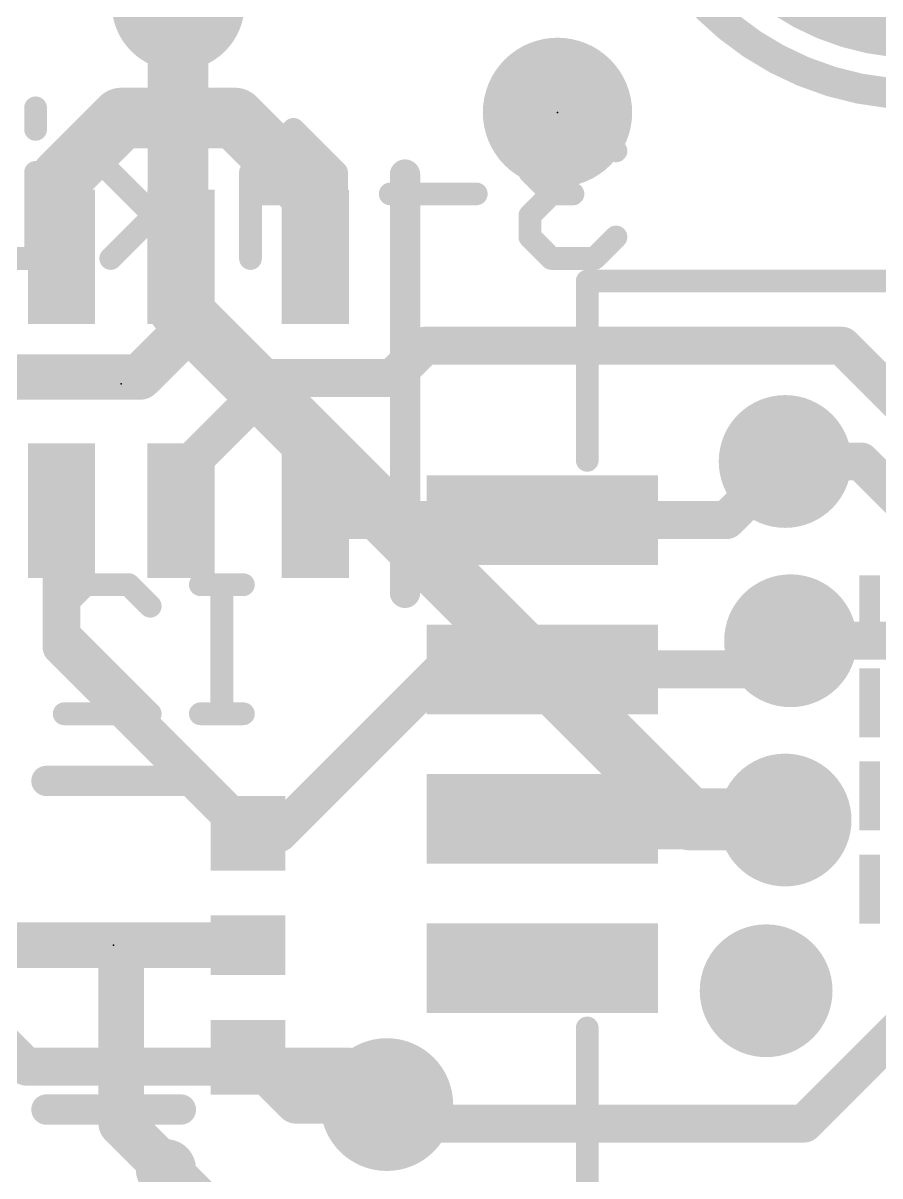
# Model space of a CAD drawing. Extents: x -0.1 to 25.5, y -0.1 to 17.9.
# Drawn here: x 16.87 to 22.61, y 6 to 13.72 of the extents above; entities that cross this region are included whole.
import ezdxf

# ---------------------------------------------------------------- set-up
doc = ezdxf.new("R2010")
doc.units = 0
for name, color, linetype in [('1', 12, 'CONTINUOUS'), ('16', 5, 'CONTINUOUS'), ('17', 110, 'CONTINUOUS'), ('18', 110, 'CONTINUOUS'), ('21', 40, 'CONTINUOUS'), ('22', 6, 'CONTINUOUS'), ('23', 40, 'CONTINUOUS')]:
    doc.layers.add(name, color=color, linetype=linetype)

# ---------------------------------------------------------------- blocks, each defined once
blk = doc.blocks.new('RECT')
blk.add_solid([(-0.5, -0.5), (0.5, -0.5), (-0.5, 0.5), (0.5, 0.5)])
blk = doc.blocks.new('PIE')
at = {"const_width": 0.5}
blk.add_lwpolyline([(0, -0.25, 1), (0, 0.25, 1), (0, -0.25)], format="xyb", dxfattribs=at)
blk = doc.blocks.new('ROUNDP')
at = {"const_width": 0.5}
blk.add_lwpolyline([(0, -0.25, 1), (0, 0.25, 1), (0, -0.25)], format="xyb", dxfattribs=at)
blk = doc.blocks.new('ROUNDV')
at = {"const_width": 0.5}
blk.add_lwpolyline([(0, -0.25, 1), (0, 0.25, 1), (0, -0.25)], format="xyb", dxfattribs=at)

msp = doc.modelspace()

# ---------------------------------------------------------------- linework, layer by layer
at = {"layer": '1'}
for points, const_width in [([(17.907, 13.843), (17.907, 13.081)], 0.4064), ([(17.126, 12.681), (17.526, 13.081)], 0.4064), ([(17.526, 13.081), (17.907, 13.081)], 0.4064), ([(17.907, 13.081), (18.288, 13.081)], 0.4064), ([(18.288, 13.081), (18.826, 12.543)], 0.4064), ([(17.126, 12.681), (17.126, 12.153)], 0.4064), ([(18.826, 12.543), (18.826, 12.153)], 0.4064), ([(17.926, 11.6235), (17.926, 12.153)], 0.3048), ([(17.6499, 11.3474), (17.926, 11.6235)], 0.3048), ([(19.558, 11.557), (19.343, 11.342)], 0.254), ([(22.352, 11.557), (19.558, 11.557)], 0.254), ([(23.241, 10.668), (22.352, 11.557)], 0.254), ([(16.4656, 11.3474), (17.6499, 11.3474)], 0.3048), ([(18.561, 11.342), (17.926, 10.707)], 0.254), ([(19.343, 11.342), (18.561, 11.342)], 0.254), ([(21.5787, 10.39), (21.971, 10.7823)], 0.254), ([(17.926, 10.453), (17.926, 10.707)], 0.254), ([(17.126, 10.453), (17.126, 9.543)], 0.254), ([(18.889, 10.39), (18.826, 10.453)], 0.254), ([(20.346, 10.39), (18.889, 10.39)], 0.254), ([(20.346, 10.39), (21.5787, 10.39)], 0.254), ([(17.126, 9.543), (18.3752, 8.2938)], 0.254), ([(22.0075, 9.5822), (21.8154, 9.39)], 0.254), ([(19.677, 9.39), (18.5808, 8.2938)], 0.254), ([(20.346, 9.39), (19.677, 9.39)], 0.254), ([(21.8154, 9.39), (20.346, 9.39)], 0.254), ([(20.346, 8.39), (21.963, 8.39)], 0.4064), ([(21.963, 8.39), (21.971, 8.382)], 0.4064), ([(18.5808, 8.2938), (18.3752, 8.2938)], 0.254), ([(16.5752, 7.5438), (17.526, 7.5438)], 0.3048), ([(17.526, 7.5438), (18.3752, 7.5438)], 0.3048), ([(17.526, 7.5438), (17.526, 6.35)], 0.3048), ([(22.098, 6.35), (23.241, 7.493)], 0.254), ([(18.3752, 6.7938), (18.692, 6.477)], 0.254), ([(19.304, 6.477), (18.692, 6.477)], 0.254), ([(19.304, 6.477), (19.431, 6.35)], 0.254), ([(17.526, 6.35), (18.6055, 5.2705)], 0.3048), ([(22.098, 6.35), (19.431, 6.35)], 0.254)]:
    msp.add_lwpolyline(points, dxfattribs=dict(at, const_width=const_width))
for points, const_width in [([(17.526, 13.1826, 1), (17.526, 12.9794)], 0.2032), ([(17.5978, 13.0092, 1), (17.4542, 13.1528)], 0.2032), ([(17.907, 13.1826, 1), (17.907, 12.9794)], 0.2032), ([(17.907, 12.9794, 1), (17.907, 13.1826)], 0.2032), ([(18.3598, 13.1528, 1), (18.2162, 13.0092)], 0.2032), ([(18.288, 12.9794, 1), (18.288, 13.1826)], 0.2032), ([(17.8054, 13.081, 1), (18.0086, 13.081)], 0.2032), ([(17.2276, 12.681, 1), (17.0244, 12.681)], 0.2032), ([(17.0542, 12.7528, 1), (17.1978, 12.6092)], 0.2032), ([(18.9276, 12.543, 1), (18.7244, 12.543)], 0.2032), ([(18.7542, 12.4712, 1), (18.8978, 12.6148)], 0.2032), ([(18.0022, 12.153, 1), (17.8498, 12.153)], 0.1524), ([(17.0244, 12.153, 1), (17.2276, 12.153)], 0.2032), ([(18.7244, 12.153, 1), (18.9276, 12.153)], 0.2032), ([(17.9799, 11.5696, 1), (17.8721, 11.6774)], 0.1524), ([(17.8498, 11.6235, 1), (18.0022, 11.6235)], 0.1524), ([(19.558, 11.6205, 1), (19.558, 11.4935)], 0.127), ([(19.6029, 11.5121, 1), (19.5131, 11.6019)], 0.127), ([(22.3969, 11.6019, 1), (22.3071, 11.5121)], 0.127), ([(22.352, 11.4935, 1), (22.352, 11.6205)], 0.127), ([(17.6499, 11.2712, 1), (17.6499, 11.4236)], 0.1524), ([(17.596, 11.4013, 1), (17.7038, 11.2935)], 0.1524), ([(18.561, 11.4055, 1), (18.561, 11.2785)], 0.127), ([(18.6059, 11.2971, 1), (18.5161, 11.3869)], 0.127), ([(19.2981, 11.3869, 1), (19.3879, 11.2971)], 0.127), ([(19.343, 11.2785, 1), (19.343, 11.4055)], 0.127), ([(22.0159, 10.7374, 1), (21.9261, 10.8272)], 0.127), ([(17.9895, 10.707, 1), (17.8625, 10.707)], 0.127), ([(17.8811, 10.7519, 1), (17.9709, 10.6621)], 0.127), ([(17.1895, 10.453, 1), (17.0625, 10.453)], 0.127), ([(18.8709, 10.4979, 1), (18.7811, 10.4081)], 0.127), ([(17.8625, 10.453, 1), (17.9895, 10.453)], 0.127), ([(18.889, 10.4535, 1), (18.889, 10.3265)], 0.127), ([(18.8441, 10.3451, 1), (18.9339, 10.4349)], 0.127), ([(20.346, 10.4535, 1), (20.346, 10.3265)], 0.127), ([(20.346, 10.3265, 1), (20.346, 10.4535)], 0.127), ([(21.5338, 10.4349, 1), (21.6236, 10.3451)], 0.127), ([(21.5787, 10.3265, 1), (21.5787, 10.4535)], 0.127), ([(17.1709, 9.5879, 1), (17.0811, 9.4981)], 0.127), ([(22.0524, 9.5372, 1), (21.9626, 9.6271)], 0.127), ([(17.0625, 9.543, 1), (17.1895, 9.543)], 0.127), ([(19.677, 9.4535, 1), (19.677, 9.3265)], 0.127), ([(19.7219, 9.3451, 1), (19.6321, 9.4349)], 0.127), ([(20.346, 9.4535, 1), (20.346, 9.3265)], 0.127), ([(20.346, 9.3265, 1), (20.346, 9.4535)], 0.127), ([(21.7705, 9.4349, 1), (21.8603, 9.3451)], 0.127), ([(21.8154, 9.3265, 1), (21.8154, 9.4535)], 0.127), ([(20.346, 8.4916, 1), (20.346, 8.2884)], 0.2032), ([(22.0348, 8.4618, 1), (21.8912, 8.3182)], 0.2032), ([(21.963, 8.2884, 1), (21.963, 8.4916)], 0.2032), ([(21.8992, 8.3102, 1), (22.0428, 8.4538)], 0.2032), ([(18.3752, 8.3573, 1), (18.3752, 8.2303)], 0.127), ([(18.5808, 8.2303, 1), (18.5808, 8.3573)], 0.127), ([(18.3303, 8.2489, 1), (18.4201, 8.3387)], 0.127), ([(18.5359, 8.3387, 1), (18.6257, 8.2489)], 0.127), ([(17.526, 7.62, 1), (17.526, 7.4676)], 0.1524), ([(17.6022, 7.5438, 1), (17.4498, 7.5438)], 0.1524), ([(17.526, 7.4676, 1), (17.526, 7.62)], 0.1524), ([(18.3752, 7.4676, 1), (18.3752, 7.62)], 0.1524), ([(18.4201, 6.8387, 1), (18.3303, 6.7489)], 0.127), ([(18.692, 6.5405, 1), (18.692, 6.4135)], 0.127), ([(18.6471, 6.4321, 1), (18.7369, 6.5219)], 0.127), ([(19.3489, 6.5219, 1), (19.2591, 6.4321)], 0.127), ([(19.304, 6.4135, 1), (19.304, 6.5405)], 0.127), ([(17.5799, 6.4039, 1), (17.4721, 6.2961)], 0.1524), ([(17.4498, 6.35, 1), (17.6022, 6.35)], 0.1524), ([(19.431, 6.4135, 1), (19.431, 6.2865)], 0.127), ([(19.3861, 6.3051, 1), (19.4759, 6.3949)], 0.127), ([(22.0531, 6.3949, 1), (22.1429, 6.3051)], 0.127), ([(22.098, 6.2865, 1), (22.098, 6.4135)], 0.127)]:
    msp.add_lwpolyline(points, format="xyb", dxfattribs=dict(at, const_width=const_width))
at = {"layer": '16'}
for points, const_width in [([(16.51, 15.24), (17.907, 13.843)], 0.4064), ([(17.907, 11.811), (17.907, 13.843)], 0.4064), ([(21.336, 8.382), (17.907, 11.811)], 0.4064), ([(21.971, 10.7823), (22.479, 10.7823)], 0.254), ([(24.511, 8.7503), (22.479, 10.7823)], 0.254), ([(22.0075, 9.5822), (22.7554, 9.5822)], 0.254), ([(16.891, 6.731), (14.351, 9.271)], 0.254), ([(21.971, 8.382), (21.336, 8.382)], 0.4064), ([(19.05, 6.731), (16.891, 6.731)], 0.254), ([(19.05, 6.731), (19.304, 6.477)], 0.254)]:
    msp.add_lwpolyline(points, dxfattribs=dict(at, const_width=const_width))
for points, const_width in [([(17.8352, 13.7712, 1), (17.9788, 13.9148)], 0.2032), ([(17.9788, 11.8828, 1), (17.8352, 11.7392)], 0.2032), ([(17.8054, 11.811, 1), (18.0086, 11.811)], 0.2032), ([(21.971, 10.8458, 1), (21.971, 10.7188)], 0.127), ([(22.5239, 10.8272, 1), (22.4341, 10.7374)], 0.127), ([(22.479, 10.7188, 1), (22.479, 10.8458)], 0.127), ([(22.0075, 9.6456, 1), (22.0075, 9.5187)], 0.127), ([(21.336, 8.4836, 1), (21.336, 8.2804)], 0.2032), ([(21.971, 8.2804, 1), (21.971, 8.4836)], 0.2032), ([(21.2642, 8.3102, 1), (21.4078, 8.4538)], 0.2032), ([(16.891, 6.7945, 1), (16.891, 6.6675)], 0.127), ([(16.8461, 6.6861, 1), (16.9359, 6.7759)], 0.127), ([(19.0949, 6.7759, 1), (19.0051, 6.6861)], 0.127), ([(19.05, 6.6675, 1), (19.05, 6.7945)], 0.127), ([(19.2591, 6.4321, 1), (19.3489, 6.5219)], 0.127)]:
    msp.add_lwpolyline(points, format="xyb", dxfattribs=dict(at, const_width=const_width))
at = {"layer": '21'}
for points, const_width in [([(22.86, 13.24, 1), (22.86, 17.24, 1), (22.86, 13.24)], 0.2032), ([(19.4768, 12.703, 1), (19.3752, 12.703)], 0.1016), ([(20.6841, 11.99, 1), (20.6079, 11.99)], 0.0762), ([(20.646, 12.0281, 1), (20.646, 11.9519)], 0.0762), ([(20.6079, 10.79, 1), (20.6841, 10.79)], 0.0762), ([(19.3752, 9.903, 1), (19.4768, 9.903)], 0.1016), ([(17.0252, 8.6946, 1), (17.0252, 8.593)], 0.1016), ([(17.9252, 8.593, 1), (17.9252, 8.6946)], 0.1016), ([(20.6841, 6.99, 1), (20.6079, 6.99)], 0.0762), ([(17.0252, 6.4946, 1), (17.0252, 6.393)], 0.1016), ([(17.9252, 6.393, 1), (17.9252, 6.4946)], 0.1016), ([(17.8252, 5.9438, 1), (17.8252, 6.1438, 1), (17.8252, 5.9438)], 0.2032)]:
    msp.add_lwpolyline(points, format="xyb", dxfattribs=dict(at, const_width=const_width))
for points, const_width in [([(19.426, 12.703), (19.426, 9.903)], 0.2032), ([(20.646, 10.79), (20.646, 11.99)], 0.1524), ([(20.646, 11.99), (23.246, 11.99)], 0.1524), ([(17.0252, 8.6438), (17.9252, 8.6438)], 0.2032), ([(20.646, 5.89), (20.646, 6.99)], 0.1524), ([(17.0252, 6.4438), (17.9252, 6.4438)], 0.2032)]:
    msp.add_lwpolyline(points, dxfattribs=dict(at, const_width=const_width))
at = {"layer": '22', "const_width": 0.1524}
for points in [[(16.9524, 13.1496), (16.9524, 13.0055)], [(18.6794, 13.0055), (18.3913, 12.7174)], [(18.9675, 12.7174), (18.6794, 13.0055)], [(20.4063, 13.0055), (20.2623, 12.8615)], [(20.6945, 13.0055), (20.4063, 13.0055)], [(20.8385, 12.8615), (20.6945, 13.0055)], [(20.2623, 12.8615), (20.2623, 12.7174)], [(17.0964, 12.7174), (16.9524, 12.7174)], [(16.9524, 12.7174), (16.9524, 12.1412)], [(18.032, 12.7174), (17.4557, 12.1412)], [(18.032, 12.1412), (17.4557, 12.7174)], [(18.3913, 12.7174), (18.3913, 12.1412)], [(18.9675, 12.1412), (18.9675, 12.7174)], [(20.2623, 12.7174), (20.4063, 12.5734)], [(18.9675, 12.5734), (18.3913, 12.5734)], [(19.903, 12.5734), (19.3268, 12.5734)], [(20.4063, 12.5734), (20.2623, 12.4293)], [(20.4063, 12.5734), (20.5504, 12.5734)], [(20.2623, 12.4293), (20.2623, 12.2853)], [(20.2623, 12.2853), (20.4063, 12.1412)], [(20.6945, 12.1412), (20.8385, 12.2853)], [(17.0964, 12.1412), (16.8083, 12.1412)], [(20.4063, 12.1412), (20.6945, 12.1412)], [(17.1439, 9.8135), (17.288, 9.9575)], [(17.288, 9.9575), (17.5761, 9.9575)], [(17.5761, 9.9575), (17.7201, 9.8135)], [(18.3438, 9.9575), (18.0557, 9.9575)], [(18.1997, 9.0932), (18.1997, 9.9575)], [(17.1439, 9.6694), (17.1439, 9.8135)], [(17.7201, 9.0932), (17.1439, 9.6694)], [(17.1439, 9.0932), (17.7201, 9.0932)], [(18.3438, 9.0932), (18.0557, 9.0932)]]:
    msp.add_lwpolyline(points, dxfattribs=at)
at = {"layer": '22', "const_width": 0.0762}
for points in [[(16.9905, 13.1496, 1), (16.9143, 13.1496)], [(16.9143, 13.0055, 1), (16.9905, 13.0055)], [(18.7063, 13.0325, 1), (18.6524, 12.9786)], [(18.7063, 12.9786, 1), (18.6524, 13.0325)], [(20.4063, 13.0436, 1), (20.4063, 12.9674)], [(20.4333, 12.9786, 1), (20.3794, 13.0325)], [(20.7214, 13.0325, 1), (20.6675, 12.9786)], [(20.6945, 12.9674, 1), (20.6945, 13.0436)], [(20.2353, 12.8884, 1), (20.2892, 12.8345)], [(20.3004, 12.8615, 1), (20.2242, 12.8615)], [(20.8116, 12.8345, 1), (20.8655, 12.8884)], [(16.9524, 12.7555, 1), (16.9524, 12.6793)], [(16.9905, 12.7174, 1), (16.9143, 12.7174)], [(17.0964, 12.6793, 1), (17.0964, 12.7555)], [(17.4827, 12.7444, 1), (17.4288, 12.6905)], [(18.0589, 12.6905, 1), (18.005, 12.7444)], [(18.3643, 12.7444, 1), (18.4182, 12.6905)], [(18.4294, 12.7174, 1), (18.3532, 12.7174)], [(19.0056, 12.7174, 1), (18.9294, 12.7174)], [(18.9405, 12.6905, 1), (18.9944, 12.7444)], [(20.2892, 12.7444, 1), (20.2353, 12.6905)], [(20.2242, 12.7174, 1), (20.3004, 12.7174)], [(18.3913, 12.6115, 1), (18.3913, 12.5353)], [(18.9675, 12.5353, 1), (18.9675, 12.6115)], [(19.3268, 12.6115, 1), (19.3268, 12.5353)], [(19.903, 12.5353, 1), (19.903, 12.6115)], [(20.4063, 12.6115, 1), (20.4063, 12.5353)], [(20.4333, 12.5464, 1), (20.3794, 12.6003)], [(20.3794, 12.5464, 1), (20.4333, 12.6003)], [(20.5504, 12.5353, 1), (20.5504, 12.6115)], [(20.3004, 12.4293, 1), (20.2242, 12.4293)], [(20.2353, 12.4563, 1), (20.2892, 12.4024)], [(20.2892, 12.3122, 1), (20.2353, 12.2583)], [(20.8655, 12.2583, 1), (20.8116, 12.3122)], [(20.2242, 12.2853, 1), (20.3004, 12.2853)], [(17.0964, 12.1031, 1), (17.0964, 12.1793)], [(17.4288, 12.1681, 1), (17.4827, 12.1143)], [(18.005, 12.1143, 1), (18.0589, 12.1681)], [(20.4063, 12.1793, 1), (20.4063, 12.1031)], [(20.3794, 12.1143, 1), (20.4333, 12.1681)], [(20.6675, 12.1681, 1), (20.7214, 12.1143)], [(20.6945, 12.1031, 1), (20.6945, 12.1793)], [(16.9143, 12.1412, 1), (16.9905, 12.1412)], [(18.3532, 12.1412, 1), (18.4294, 12.1412)], [(18.9294, 12.1412, 1), (19.0056, 12.1412)], [(17.288, 9.9956, 1), (17.288, 9.9194)], [(17.3149, 9.9306, 1), (17.261, 9.9845)], [(17.603, 9.9845, 1), (17.5491, 9.9306)], [(17.5761, 9.9194, 1), (17.5761, 9.9956)], [(18.0557, 9.9956, 1), (18.0557, 9.9194)], [(18.2378, 9.9575, 1), (18.1616, 9.9575)], [(18.3438, 9.9194, 1), (18.3438, 9.9956)], [(17.182, 9.8135, 1), (17.1058, 9.8135)], [(17.117, 9.8404, 1), (17.1708, 9.7865)], [(17.6932, 9.7865, 1), (17.7471, 9.8404)], [(17.1708, 9.6964, 1), (17.117, 9.6425)], [(17.1058, 9.6694, 1), (17.182, 9.6694)], [(17.1439, 9.1313, 1), (17.1439, 9.0551)], [(17.6932, 9.0663, 1), (17.7471, 9.1201)], [(17.7201, 9.0551, 1), (17.7201, 9.1313)], [(18.0557, 9.1313, 1), (18.0557, 9.0551)], [(18.1616, 9.0932, 1), (18.2378, 9.0932)], [(18.3438, 9.0551, 1), (18.3438, 9.1313)]]:
    msp.add_lwpolyline(points, format="xyb", dxfattribs=at)
at = {"layer": '23'}
for p in [(20.447, 13.1191), (17.526, 11.303), (17.4752, 7.5438)]:
    msp.add_point(p, dxfattribs=at)

# ---------------------------------------------------------------- block references
at = {"layer": '1'}
msp.add_blockref('PIE', (20.447, 13.1191), dxfattribs=at)
for p, xscale, yscale, rotation in [((17.126, 12.153), 0.45, 0.9, 180), ((17.926, 12.153), 0.45, 0.9, 180), ((18.826, 12.153), 0.45, 0.9, 180), ((17.126, 10.453), 0.45, 0.9, 180), ((17.926, 10.453), 0.45, 0.9, 180), ((18.826, 10.453), 0.45, 0.9, 180), ((20.346, 10.39), 1.55, 0.6, 180), ((20.346, 9.39), 1.55, 0.6, 180), ((20.346, 8.39), 1.55, 0.6, 180), ((18.3752, 8.2938), 0.5, 0.5, 90), ((18.3752, 7.5438), 0.4, 0.5, 90), ((20.346, 7.39), 1.55, 0.6, 180), ((18.3752, 6.7938), 0.5, 0.5, 90)]:
    msp.add_blockref('RECT', p, dxfattribs=dict(at, xscale=xscale, yscale=yscale, rotation=rotation))
at = {"layer": '17', "xscale": 3.516, "yscale": 3.516}
msp.add_blockref('ROUNDP', (22.86, 15.24), dxfattribs=at)
msp.add_blockref('ROUNDP', (22.86, 15.24), dxfattribs=at)
at = {"layer": '18', "xscale": 0.889, "yscale": 0.889}
for p in [(17.907, 13.843), (17.907, 13.843), (21.971, 10.7823), (21.971, 10.7823), (22.0075, 9.5822), (22.0075, 9.5822), (21.971, 8.382), (21.971, 8.382), (21.844, 7.239), (21.844, 7.239), (19.304, 6.477), (19.304, 6.477)]:
    msp.add_blockref('ROUNDV', p, dxfattribs=at)
at = {"layer": '22', "rotation": 90}
for p, xscale, yscale in [((22.479, 9.8019), 0.4369, 0.0229), ((22.502, 9.8019), 0.4369, 0.0231), ((22.5251, 9.8019), 0.4369, 0.0231), ((22.5482, 9.8019), 0.4369, 0.0231), ((22.5713, 9.8019), 0.4369, 0.0231), ((22.5944, 9.8019), 0.4369, 0.0231), ((22.479, 9.1669), 0.4623, 0.0229), ((22.502, 9.1669), 0.4623, 0.0231), ((22.5251, 9.1669), 0.4623, 0.0231), ((22.5482, 9.1669), 0.4623, 0.0231), ((22.5713, 9.1669), 0.4623, 0.0231), ((22.5944, 9.1669), 0.4623, 0.0231), ((22.479, 8.5446), 0.4623, 0.0229), ((22.502, 8.5446), 0.4623, 0.0231), ((22.5251, 8.5446), 0.4623, 0.0231), ((22.5482, 8.5446), 0.4623, 0.0231), ((22.5713, 8.5446), 0.4623, 0.0231), ((22.5944, 8.5446), 0.4623, 0.0231), ((22.479, 7.9197), 0.4623, 0.0229), ((22.502, 7.9197), 0.4623, 0.0231), ((22.5251, 7.9197), 0.4623, 0.0231), ((22.5482, 7.9197), 0.4623, 0.0231), ((22.5713, 7.9197), 0.4623, 0.0231), ((22.5944, 7.9197), 0.4623, 0.0231)]:
    msp.add_blockref('RECT', p, dxfattribs=dict(at, xscale=xscale, yscale=yscale))

doc.saveas('drawing.dxf')
